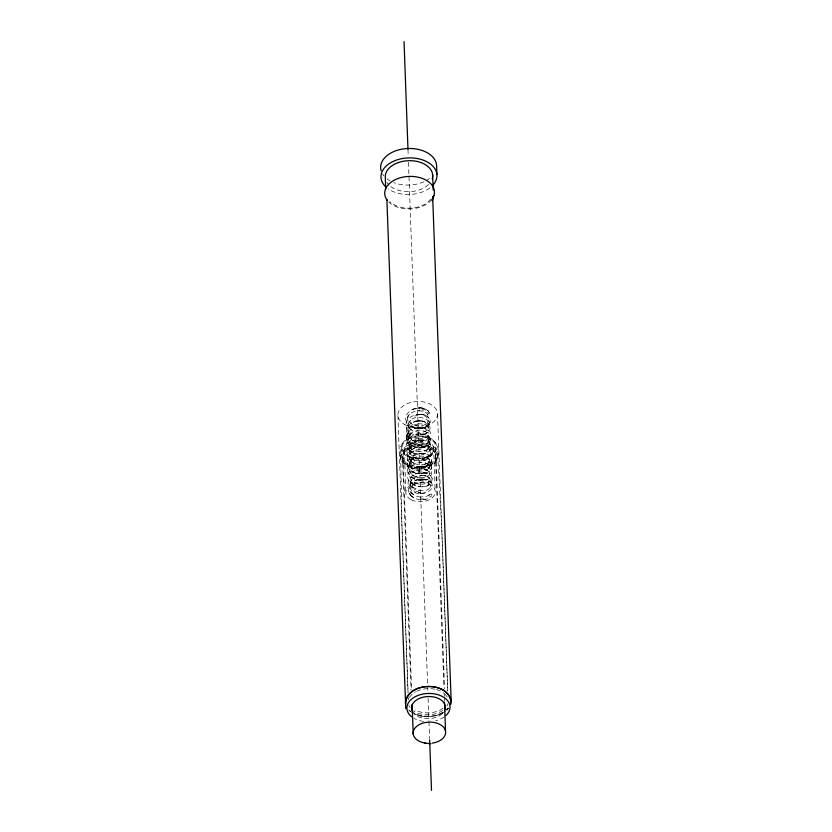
<?xml version="1.0" encoding="UTF-8"?>
<svg xmlns="http://www.w3.org/2000/svg" width="832" height="832" viewBox="0 0 832 832"><rect width="100%" height="100%" fill="white"/><g stroke="black" fill="none" stroke-linecap="round" stroke-linejoin="round"><path stroke-width="0.62" stroke-dasharray="4.16 3.12" d="M408.585 438.87C408.689 431.132 407.68 444.558 413.577 444.08L411.518 442.894L416.478 444.985L420.233 445.307L423.821 444.787L427.19 443.196M432.182 478.754C427.679 465.182 400.078 476.122 410.353 488.873C416.073 498.576 439.504 491.691 430.134 480.958M432.203 478.421C430.945 496.475 394.701 481.936 412.422 468.874C439.036 456.206 436.748 490.994 411.538 477.37L414.648 479.107L410.27 476.341L407.888 472.378M420.129 433.815L425.516 434.554L428.199 435.885L430.102 438.027L428.262 435.968C439.618 450.362 405.257 452.4 406.401 437.601L406.921 440.627C400.525 421.294 444.839 425.838 425.724 440.305C393.255 447.387 406.598 408.491 429.458 424.767L427.794 423.02C437.986 434.897 410.498 440.138 406.765 428.563C401.825 416.478 422.178 409.51 429.125 418.142L427.554 416.551C437.351 427.201 413.379 433.503 408.065 424.258C399.724 414.648 415.553 404.186 424.57 408.668L420.566 407.94L412.745 409.302C417.893 407.347 424.622 406.9 428.969 411.798L427.544 410.249L429.697 413.15M407.347 419.557L408.034 416.728L410.27 414.034C401.627 417.654 415.761 431.87 427.034 423.301C432.588 418.579 414.7 414.336 410.467 420.482M407.586 425.828L408.273 423.197M409.885 488.498L410.571 485.878M407.836 432.11L408.512 429.666M408.71 436.738C412.766 429.51 407.025 439.858 408.824 436.394M409.188 449.675L410.02 453.929L410.883 453.055M429.967 482.737L430.685 480.615M427.762 422.458L428.47 420.462M430.134 487.178L430.841 485.191M428.002 428.927L428.698 427.076M428.75 464.849C419.338 457.496 401.752 468.801 414.003 476.07L411.538 474.313C416.79 478.733 425.412 478.514 428.938 475.072C429.416 475.686 430.092 471.682 429.946 473.658C427.544 466.138 414.066 468.957 411.403 473.262C409.666 475.914 409.417 476.882 410.862 479.669C416.094 481.926 408.47 483.839 408.564 487.313C406.214 499.086 424.653 503.755 431.496 495.924M407.191 427.294L406.557 428.73M408.502 443.872L409.698 441.459M408.668 448.302L409.854 445.9M408.907 454.771L412.402 450.164M409.219 463.289C420.316 449.03 406.422 463.902 409.75 465.66L409.427 463.538L410.488 466.877L413.982 469.706L411.33 467.823C412.204 470.486 424.622 471.91 416.624 470.714C422.666 471.349 426.972 471.598 429.905 466.846M409.666 474.001L410.81 471.786M409.001 450.018C411.601 443.57 420.399 440.898 428.116 445.411L426.026 444.09M428.938 446.659L427.981 445.349L429 447.699L428.636 448.438L428.979 447.096L427.461 449.748L425.63 450.767L429.198 447.429M429.51 455.936L426.057 459.17M429.749 462.405L426.098 465.722L422.698 466.627M410.405 481.447L412.339 478.951M426.962 443.487C435.23 434.46 409.49 436.654 411.622 439.535L408.918 437.497M402.678 443.082L400.119 447.678L400.223 456.82M409.542 445.318L410.561 444.226M409.635 447.668L410.644 446.586M446.857 710.07L448.448 708.375M409.926 451.62L410.8 450.705M410.311 457.922L411.029 457.174M410.394 460.273L411.122 459.524M410.779 420.274C406.671 425.932 407.399 421.533 409.115 428.23L408.054 425.838L411.07 429.967L418.371 432.37M413.15 484.994L411.268 486.97L410.519 490.734M427.773 415.043A1.56 0.77 -62.7 0 1 428.459 413.306L428.969 412.89A1.56 0.77 -62.7 0 1 429.749 413.421A1.56 0.77 -62.7 0 1 429.052 415.158L428.542 415.574A1.56 0.77 -62.7 0 1 427.773 415.043C426.13 409.552 413.556 409.656 409.958 414.253M447.086 709.623L448.614 708.115M409.937 434.512C419.016 422.958 441.147 438.09 418.33 438.797M428.698 468.603C429.343 467.22 430.591 467.303 428.688 464.766L429.645 466.076M427.492 456.55L428.449 455.832M427.575 458.9L428.532 458.182M427.731 463.018L428.542 462.426M427.814 465.369L428.626 464.786M429.645 494.489L426.514 496.35L420.472 497.047M427.981 449.186L423.831 451.329L418.808 451.745M412.838 485.202C437.778 472.358 434.148 501.665 410.831 485.909L413.202 488.218L410.238 484.255M411.58 439.504C409.126 441.449 406.765 446.087 411.778 449.384M407.17 452.962C409.198 466.159 439.202 461.427 428.74 448.906L430.061 450.143C422.635 441.657 401.898 449.81 408.46 461.718L407.41 459.43C410.53 468.811 428.137 470.86 431.558 460.772C431.974 458.026 429.884 455.832 427.69 454.553C426.4 453.284 417.477 452.941 424.258 453.461L421.398 453.222M410.852 450.164L414.461 448.022M445.214 711.402C436.311 717.434 424.122 718.349 414.388 713.804M412.786 449.207L413.806 448.646M412.87 451.558L413.889 450.996M413.015 455.676L414.284 455M413.109 458.037L414.367 457.35M426.962 485.586L428.532 484.786M412.838 456.498L416.114 454.875M442.749 713.003C434.252 717.496 423.686 717.912 414.846 714.147M412.911 458.536C417.331 455.676 425.027 454.48 429.302 459.399L427.606 457.569C435.521 464.069 414.638 468.926 409.427 458.994L411.112 461.427L413.962 463.351C400.795 454.282 419.12 444.413 429.177 453.128M412.027 452.431L414.638 453.554C407.95 450.684 418.153 455.395 420.035 454.438C422.76 454.345 425.537 453.794 427.887 452.369C431.548 450.403 432.349 444.704 428.501 442.437C420.389 436.249 402.563 443.55 407.961 454.854M429.967 465.296L430.539 465.046M427.69 456.643L428.917 456.113M411.601 445.869A18.668 12.199 -2.1 0 1 437.83 457.662A18.668 12.199 -2.1 0 1 408.366 466.96A18.668 12.199 -2.1 0 1 411.601 445.869L411.902 445.754A17.867 11.669 -2.1 0 1 437.008 457.038A17.867 11.669 -2.1 0 1 408.803 465.941A17.867 11.669 -2.1 0 1 411.902 445.754M414.086 442.562L417.3 441.459M424.57 464.35L425.724 463.986M424.653 466.7L425.807 466.346M407.649 465.899C409.729 478.296 440.076 475.186 429.208 461.854L430.539 463.091C423.186 454.823 403.01 462.29 408.668 474.261M416.291 447.668L416.884 447.512M416.385 450.029L416.967 449.862M418.579 453.44L421.554 453.211C414.076 452.483 403.957 459.711 408.439 467.792M414.69 416.042L418.007 415.303M416.593 467.813L419.91 467.074M418.548 423.758C410.374 426.015 406.775 427.679 409.344 434.699L408.252 432.12C409.292 436.467 414.336 438.485 418.61 438.838M425.048 447.086L422.209 447.637M425.412 453.575L422.937 454.033L425.048 453.638M425.048 460.19L423.176 460.502M417.373 427.835L417.903 427.762M417.466 430.196L417.986 430.113M420.306 447.346L423.894 446.826M420.545 453.814L423.904 453.357M416.832 428.522L420.43 428.147M420.295 433.805C411.882 432.817 401.731 442.988 409.261 450.372L407.919 448.666L412.058 452.452M421.678 467.178L424.122 467.002L422.146 467.137M422.698 428.178L420.254 428.345M422.937 434.647L420.493 434.824M424.362 473.481L421.918 473.647M424.59 479.95L422.157 480.116M424.83 486.418L422.074 486.616M425.069 492.887L422.625 493.064M425.308 499.366L422.864 499.533M419.931 462.384L421.772 462.301M420.347 466.471L421.918 466.419M420.43 468.832L422.001 468.77M418.319 423.81C433.545 423.488 429.042 433.472 418.09 432.328M418.454 408.21L419.786 408.169M418.538 410.561L419.869 410.519M420.846 472.93L422.157 472.888M420.93 475.28L422.24 475.238M417.934 427.887L421.273 427.794M420.545 499.075L423.883 498.982M419.224 447.793L421.616 447.866L419.63 447.803M418.933 458.203C425.87 457.912 431.475 455.863 428.22 451.818M420.867 446.753L423.665 446.94M417.56 473.387L419.536 473.647M417.716 477.506L419.432 477.745M417.799 479.856L420.982 480.324M417.955 483.974L419.401 484.193M418.038 486.325L419.494 486.543M419.078 451.786L413.92 450.57L409.646 447.398M420.742 497.078C416.51 496.704 411.455 494.759 410.426 490.537L411.486 492.95M415.813 425.734L417.019 425.922M418.194 490.443L419.38 490.63M419.203 458.245L414.045 456.986L410.02 453.929M416.499 479.055L419.827 479.669M420.306 492.606L413.286 490.256M423.561 469.082L428.126 470.569L425.797 469.539M422.344 408.387L423.53 408.647M422.438 410.748L423.613 410.998M424.726 473.106L425.911 473.366M424.809 475.457L426.005 475.727M421.429 408.824L424.736 409.677L428.022 412.693M427.19 476.424L424.029 475.582C427.274 475.675 430.695 478.785 430.154 479.648C431.288 480.043 425.402 484.598 429.614 480.99C425.537 485.316 418.434 484.817 412.942 481.718C418.506 478.431 426.899 477.63 431.506 482.872L429.926 481.27M412.11 457.673L413.046 458.006M408.803 465.941L409.386 466.138A16.91 11.055 -2.1 0 0 436.093 457.714L444.569 688.854M414.284 482.768L415.366 483.236M414.367 485.118L415.459 485.586M411.923 424.414L413.234 424.996M412.017 426.764L413.317 427.346M414.284 489.122L415.605 489.705M414.367 491.473L415.688 492.066M410.904 425.537L414.128 427.138M424.975 416.146L427.086 417.487M425.214 422.614L428.501 425.662M425.454 429.083L427.565 430.435M425.693 435.562L427.804 436.904M413.213 484.786L410.426 482.633M413.691 497.734L411.05 495.737M412.849 713.118L408.98 710.216M408.741 709.998L410.478 711.558M409.24 436.488L411.382 438.485M411.622 444.954L409.479 442.967A10.722 8.029 -2.4 0 1 409.635 434.762M410.79 481.634L413.046 483.777M427.648 457.631L429.437 459.389M433.222 440.253C437.174 443.456 438.797 448.292 438.173 453.305M427.929 423.717L428.626 424.58M428.022 426.067L428.709 426.93M428.293 430.31L428.865 431.049M428.376 432.661L428.948 433.399M428.646 436.914L429.104 437.518M428.73 439.265L429.187 439.868M409.365 461.042L411.143 463.414M410.914 495.674L409.261 493.376L410.977 495.758M409.978 491.296L410.738 492.554M410.062 493.657L410.821 494.905M407.846 433.056L408.491 434.148M407.93 435.406L408.574 436.498M408.086 439.525L408.606 440.45M408.169 441.886L408.689 442.801M411.05 486.158C408.626 484.006 412.485 476.934 410.186 483.184C412.766 477.61 411.122 478.348 420.222 475.582A10.722 6.375 -10.3 0 1 429.478 477.942M430.342 438.329L430.882 441.033M429.686 472.046L429.946 473.658M437.674 454.48L441.771 528.32L447.73 690.976L437.497 413.306M407.441 436.54L407.493 437.559M407.534 438.901L407.576 439.91M429.666 438.974L429.707 439.795M429.759 441.324L429.79 442.146M435.396 454.802L443.914 687.107M444.153 693.597L444.246 696.186M444.288 697.486L444.434 701.376M433.618 447.699L435.198 490.766M407.982 149.334L408.221 155.823M408.46 162.313L427.887 691.912M428.116 698.402L428.927 720.47M428.979 721.77L429.593 738.639M404.331 450.414L405.912 493.48M403.094 457.798L411.611 690.102M402.438 456.206L411.018 689.946M397.914 415.626L408.054 692.006M408.044 693.056L401.929 526.531L400.702 455.998M448.032 707.793A22.162 14.487 -2.1 0 1 445.702 710.247M442.707 712.369A22.162 14.487 -2.1 0 1 413.494 712.816M442.967 708.25A19.833 12.958 -2.1 0 1 414.981 709.883M408.356 699.962A19.833 12.958 -2.1 0 1 408.762 697.705M431.798 199.514A24.887 16.266 -2.1 0 1 388.773 202.03M428.574 184.506A23.722 15.496 -2.1 0 1 390.042 185.921M389.147 185.11A23.722 15.496 -2.1 0 1 386.984 182.468M430.758 199.191A23.722 15.496 -2.1 0 1 389.75 201.583M429.51 178.516A27.997 18.294 -2.1 0 1 426.338 180.575M423.977 181.761A27.997 18.294 -2.1 0 1 393.91 182.655M390 180.825A27.997 18.294 -2.1 0 1 386.953 178.818M383.75 175.687A27.997 18.294 -2.1 0 1 382.543 173.961M429.863 187.938A27.997 18.294 -2.1 0 1 388.263 188.937M409.386 466.138A16.91 11.055 -2.1 0 1 412.318 447.023A16.91 11.055 -2.1 0 1 436.093 457.714M444.184 716.924A21.59 14.113 -2.1 0 1 435.573 720.762M423.509 721.427A21.59 14.113 -2.1 0 1 413.67 718.172M447.907 703.726A20.03 13.083 -2.1 0 1 446.961 705.942M442.822 710.362A20.03 13.083 -2.1 0 1 413.598 710.934M409.989 707.46A20.03 13.083 -2.1 0 1 408.834 705.328M409.521 697.455A20.03 13.083 -2.1 0 1 415.574 691.829M416.614 691.288A20.03 13.083 -2.1 0 1 435.334 689.302M436.54 689.614A20.03 13.083 -2.1 0 1 443.747 693.087M444.538 693.753A20.03 13.083 -2.1 0 1 448.001 699.182M442.177 713.752A16.91 11.055 -2.1 0 1 413.702 713.294M428.979 495.362A1.56 1.134 -26.5 0 1 431.34 494.218A1.56 1.134 -26.5 0 1 431.09 496.257A1.56 1.134 -26.5 0 1 428.948 495.685M427.877 438.942A10.722 5.855 -1.9 0 1 427.575 444.985M430.102 420.337L429.842 423.062L430.102 420.337M431.08 447.824L430.061 450.33L431.08 447.824M431.558 460.772L430.539 463.268L431.558 460.772M431.798 467.241L430.778 469.737L431.798 467.241M406.494 436.644C406.9 434.356 412.693 424.362 406.494 436.644M431.319 454.303L430.3 456.799L431.319 454.303M406.765 421.221L406.193 422.594L406.765 421.221M407.846 440.024L409.677 437.746L407.846 440.024M430.31 463.57L427.658 465.743L430.31 463.57M429.946 484.099L427.284 485.67L429.946 484.099M427.482 426.119L425.152 427.419L427.482 426.119M427.721 432.588L425.391 433.898L427.721 432.588M412.589 442.343L416 440.929L412.589 442.343M415.407 473.907L418.995 472.888L415.407 473.907M418.527 466.471L414.877 467.542L422.583 466.17L418.527 466.471M418.995 479.409L415.355 480.49L421.959 479.107L418.995 479.409M415.761 434.46L417.57 434.054L415.761 434.46M416.863 421.169L413.338 422.198L419.827 420.857L416.863 421.169M417.81 440.534L423.27 440.44L417.81 440.534M419.411 414.409L416.624 414.69L422.323 414.554L419.411 414.409M422.926 441.168L420.732 441.293L422.926 441.168M422.448 421.013L419.65 420.878L425.048 421.606L422.562 421.023M424.59 479.253L421.782 479.118L427.18 479.856L424.59 479.253M424.674 459.971L421.918 459.701L424.757 459.982M419.089 428.553L415.906 428.085L419.089 428.553M421.46 493.262L418.278 492.804L421.46 493.262M426.91 473.356L422.958 472.659L426.941 473.387M424.778 415.116L422.219 414.544L424.809 415.137M425.256 428.054L422.687 427.482L425.277 428.085M425.485 434.533L422.926 433.961L425.516 434.554M414.97 428.022L411.112 426.566L414.97 428.022M427.887 464.1L425.35 462.998L427.866 464.121M414.752 459.982L412.162 458.838L414.648 459.971M414.679 472.732L411.268 470.922L414.679 472.732M413.442 494.686L411.31 492.7L413.41 494.666M429.822 443.674L428.501 442.437L429.822 443.674M404.518 424.414A19.833 12.958 -2.1 0 0 437.122 416.697A19.833 12.958 -2.1 0 0 411.497 402.282A19.833 12.958 -2.1 0 0 404.518 424.414M409.76 456.768A14.737 9.63 -2.1 0 0 433.534 450.216A14.737 9.63 -2.1 0 0 413.639 440.19A14.737 9.63 -2.1 0 0 409.76 456.768M408.335 456.258A16.91 11.055 -2.1 0 0 435.625 448.739A16.91 11.055 -2.1 0 0 412.786 437.237A16.91 11.055 -2.1 0 0 408.335 456.258M411.341 499.834A14.737 9.63 -2.1 0 0 435.115 493.282A14.737 9.63 -2.1 0 0 415.21 483.257A14.737 9.63 -2.1 0 0 411.341 499.834M407.815 456.695A17.742 11.596 -2.1 0 0 436.446 448.802A17.742 11.596 -2.1 0 0 412.485 436.738A17.742 11.596 -2.1 0 0 407.815 456.695M407.254 465.046A19.094 12.48 -2.1 0 0 438.058 456.56A19.094 12.48 -2.1 0 0 412.277 443.57A19.094 12.48 -2.1 0 0 407.254 465.046M409.074 464.797A16.255 10.618 -2.1 0 0 435.302 457.579A16.255 10.618 -2.1 0 0 413.348 446.524A16.255 10.618 -2.1 0 0 409.074 464.797"/><path stroke-width="1.25" d="M433.93 195.458L432.234 200.73L432.671 196.82L451.142 700.357L450.632 704.392M450.559 704.662C453.586 680.15 404.258 680.753 405.61 704.579M430.83 743.673L424.507 743.174M451.142 700.357C445.723 680.566 407.43 682.354 405.413 703.258M405.756 708.698L386.88 199.493M436.914 174.564L436.571 165.152A27.997 18.294 -2.1 0 0 405.205 148.689A27.997 18.294 -2.1 0 0 381.129 170.778M432.64 174.814L433.202 190.018M444.486 702.676L445.526 731.224M404.04 41.6L407.982 149.334M429.645 739.939L431.496 790.4M412.131 704.371L413.223 734.219M385.715 188.978L385.299 177.57A23.722 15.496 -2.1 0 1 410.717 160.69A23.722 15.496 -2.1 0 1 432.193 178.859M387.171 200.21A24.887 16.266 -2.1 0 1 408.97 176.415A24.887 16.266 -2.1 0 1 432.474 198.536M385.57 186.722A27.997 18.294 -2.1 0 1 390.51 162.822A27.997 18.294 -2.1 0 1 427.232 161.938A27.997 18.294 -2.1 0 1 432.515 185.588M413.036 712.442A16.91 11.055 -2.1 0 1 427.201 696.582A16.91 11.055 -2.1 0 1 444.725 710.237M411.736 716.862A21.59 14.113 -2.1 0 1 413.39 697.788A21.59 14.113 -2.1 0 1 442.551 696.592A21.59 14.113 -2.1 0 1 445.973 715.458M425.87 743.174A16.255 10.618 -2.1 0 1 416.062 726.918A16.255 10.618 -2.1 0 1 443.082 726.731A16.255 10.618 -2.1 0 1 432.203 743.132"/></g></svg>
